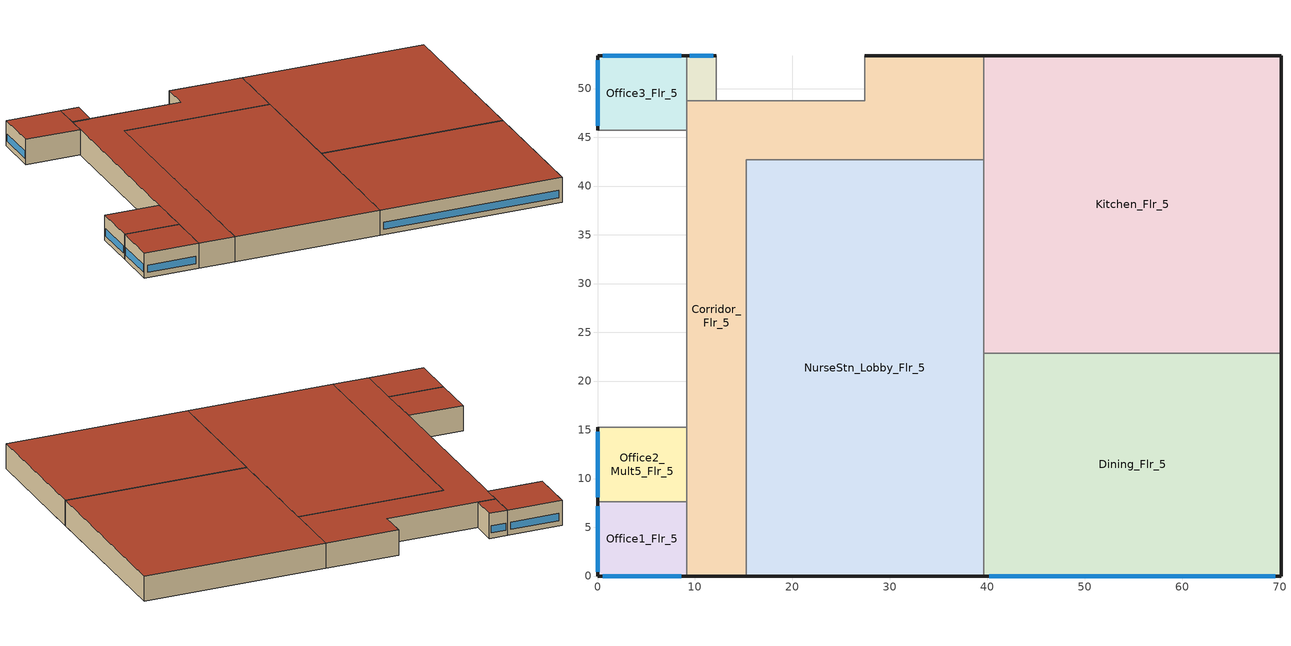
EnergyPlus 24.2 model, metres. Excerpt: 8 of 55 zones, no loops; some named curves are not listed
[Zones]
Dining_Flr_5
 floor adiabatic (int_slab_floor): 39.62,0 39.62,22.86 70.1,22.86 70.1,0 z17.07
 wall outside (nonres_ext_wall_top): 39.62,0 70.1,0 70.1,22.86 z17.07:21.34
 wall to Kitchen_Flr_5 (int_wall): 70.1,22.86 39.62,22.86 z17.07:21.34
 wall to NurseStn_Lobby_Flr_5 (int_wall): 39.62,22.86 39.62,0 z17.07:21.34
 window (NonresWindow_U_0.364_SHGC_East_0.359): 40.2,0 69.53,0 z17.99:19.21
 roof outside (nonres_roof): 39.62,0 70.1,0 70.1,22.86 39.62,22.86 z21.34
NurseStn_Lobby_Flr_5
 floor adiabatic (int_slab_floor): 15.24,0 15.24,42.67 39.62,42.67 39.62,0 z17.07
 wall outside (nonres_ext_wall_top): 15.24,0 39.62,0 z17.07:21.34
 wall to Corridor_Flr_5 (Air_Wall): 39.62,42.67 15.24,42.67 z17.07:21.34
 wall to Kitchen_Flr_5 (int_wall): 39.62,22.86 39.62,42.67 z17.07:21.34
 wall to Corridor_Flr_5 (int_wall): 15.24,42.67 15.24,0 z17.07:21.34
 roof outside (nonres_roof): 15.24,0 39.62,0 39.62,42.67 15.24,42.67 z21.34
Kitchen_Flr_5
 floor adiabatic (int_slab_floor): 70.1,53.34 70.1,22.86 39.62,22.86 39.62,53.34 z17.07
 wall outside (nonres_ext_wall_top): 70.1,22.86 70.1,53.34 39.62,53.34 z17.07:21.34
 wall to Corridor_Flr_5 (int_wall): 39.62,53.34 39.62,42.67 z17.07:21.34
 roof outside (nonres_roof): 39.62,53.34 39.62,22.86 70.1,22.86 70.1,53.34 z21.34
Office1_Flr_5
 floor adiabatic (int_slab_floor): 9.14,7.62 9.14,0 0,0 0,7.62 z17.07
 wall outside (nonres_ext_wall_top): 0,7.62 0,0 9.14,0 z17.07:21.34
 wall adiabatic (int_wall): 9.14,0 9.14,7.62 0,7.62 z17.07:21.34
 window (NonresWindow_U_0.364_SHGC_East_0.359): 0.55,0 8.6,0 z17.99:19.21
 window (NonresWindow_U_0.248_SHGC_South_0.21): 0,7.16 0,0.46 z17.99:19.21
 roof outside (nonres_roof): 0,7.62 0,0 9.14,0 9.14,7.62 z21.34
Office2_Mult5_Flr_5
 floor adiabatic (int_slab_floor): 9.14,15.24 9.14,7.62 0,7.62 0,15.24 z17.07
 wall outside (nonres_ext_wall_top): 0,15.24 0,7.62 z17.07:21.34
 wall adiabatic (int_wall): 0,7.62 9.14,7.62 9.14,15.24 0,15.24 z17.07:21.34
 window (NonresWindow_U_0.248_SHGC_South_0.21): 0,14.78 0,8.08 z17.99:19.21
 roof outside (nonres_roof): 0,15.24 0,7.62 9.14,7.62 9.14,15.24 z21.34
Office3_Flr_5
 floor adiabatic (int_slab_floor): 9.14,53.34 9.14,45.72 0,45.72 0,53.34 z17.07
 wall outside (nonres_ext_wall_top): 9.14,53.34 0,53.34 0,45.72 z17.07:21.34
 wall adiabatic (int_wall): 0,45.72 9.14,45.72 9.14,53.34 z17.07:21.34
 window (NonresWindow_U_0.248_SHGC_West_0.21): 8.6,53.34 0.55,53.34 z17.99:19.21
 window (NonresWindow_U_0.248_SHGC_South_0.21): 0,52.88 0,46.18 z17.99:19.21
 roof outside (nonres_roof): 0,53.34 0,45.72 9.14,45.72 9.14,53.34 z21.34
Office4_Mult6_Flr_5
 floor adiabatic (int_slab_floor): 12.19,53.34 12.19,48.77 9.14,48.77 9.14,53.34 z17.07
 wall outside (nonres_ext_wall_top): 12.19,53.34 9.14,53.34 z17.07:21.34
 wall adiabatic (int_wall): 9.14,53.34 9.14,48.77 12.19,48.77 12.19,53.34 z17.07:21.34
 window (NonresWindow_U_0.248_SHGC_West_0.21): 11.88,53.34 9.45,53.34 z17.99:19.21
 roof outside (nonres_roof): 9.14,53.34 9.14,48.77 12.19,48.77 12.19,53.34 z21.34
Corridor_Flr_5
 floor adiabatic (int_slab_floor): 9.14,0 9.14,48.77 27.43,48.77 27.43,53.34 39.62,53.34 39.62,42.67 15.24,42.67 15.24,0 z17.07
 wall outside (nonres_ext_wall_top): 39.62,53.34 27.43,53.34 / 9.14,0 15.24,0 z17.07:21.34
 wall adiabatic (int_wall): 27.43,53.34 27.43,48.77 9.14,48.77 9.14,0 z17.07:21.34
 roof outside (nonres_roof): 9.14,0 15.24,0 15.24,42.67 39.62,42.67 39.62,53.34 27.43,53.34 27.43,48.77 9.14,48.77 z21.34
[Building]
Hospital: North Axis=-90; Terrain=City; Loads Convergence Tolerance Value=0.04; Temperature Convergence Tolerance Value=0.2; Solar Distribution=FullInteriorAndExterior; Maximum Number of Warmup Days=25; Minimum Number of Warmup Days=6
[Site:Location]
New.York-John.F.Kennedy.Intl.AP_NY_USA WMO=744860: Latitude=40.66; Longitude=-73.8; Time Zone=-5; Elevation=7
[SizingPeriod:DesignDay] Day of Month=21; DryBulb Temperature Range Modifier Type=DefaultMultipliers; Humidity Condition Type=Wetbulb; Barometric Pressure=101241; Rain Indicator=No; Snow Indicator=No; Daylight Saving Time Indicator=No
Name | Month | Day Type | Maximum DryBulb Temperature | Daily DryBulb Temperature Range | Wetbulb or DewPoint at Maximum DryBulb | Wind Speed | Wind Direction | Solar Model Indicator | Sky Clearness | ASHRAE Clear Sky Optical Depth for Beam Irradiance taub | ASHRAE Clear Sky Optical Depth for Diffuse Irradiance taud
New.York-John.F.Kennedy.Intl.AP_NY_USA Ann Htg 99.6% Condns DB | 1 | WinterDesignDay | -10.7 | 0 | -10.7 | 7.5 | 320 | ASHRAEClearSky | 0
New.York-John.F.Kennedy.Intl.AP_NY_USA Ann Clg .4% Condns DB=>MWB | 7 | SummerDesignDay | 32.1 | 7.4 | 23.1 | 5.6 | 230 | ASHRAETau |  | 0.541 | 1.8
[Site:GroundTemperature:FCfactorMethod]
January Ground Temperature=14; February Ground Temperature=7.3; March Ground Temperature=3.3; April Ground Temperature=1.2; May Ground Temperature=-0.2; June Ground Temperature=5.6; July Ground Temperature=10.9; August Ground Temperature=16.1; September Ground Temperature=21.7; October Ground Temperature=25; November Ground Temperature=24.8; December Ground Temperature=19.9
[Site:WaterMainsTemperature]
Calculation Method=Correlation; Annual Average Outdoor Air Temperature=12.4667; Maximum Difference In Monthly Average Outdoor Air Temperatures=25.2
[Material]
Name | Roughness | Thickness | Conductivity | Density | Specific Heat | Thermal Absorptance | Solar Absorptance | Visible Absorptance
Std Wood 6inch | MediumSmooth | 0.15 | 0.12 | 540 | 1210 | 0.9 | 0.7 | 0.7
F08 Metal surface | Smooth | 0.0008 | 45.28 | 7824 | 500
F13 Built-up roofing | Rough | 0.0095 | 0.16 | 1120 | 1460 | 0.9 | 0.7
G01 13mm gypsum board | Smooth | 0.0127 | 0.16 | 800 | 1090 | 0.9 | 0.7 | 0.5
200mm Normalweight concrete wall | MediumRough | 0.2032 | 2.31 | 2322 | 832
100mm Normalweight concrete floor | MediumRough | 0.1016 | 2.31 | 2322 | 832
[Material:NoMass] Thermal Absorptance=0.9; Solar Absorptance=0.7
Name | Roughness | Thermal Resistance | Visible Absorptance
CP02 CARPET PAD | VeryRough | 0.21648 | 0.8
Air_Wall_Material | Rough | 0.207949
Nonres_Roof_Insulation | MediumSmooth | 5.30668 | 0.7
Nonres_Exterior_Wall_Insulation_top | MediumSmooth | 1.05108 | 0.7
[WindowMaterial:SimpleGlazingSystem]
Name | UFactor | Solar Heat Gain Coefficient | Visible Transmittance
Nonres Window Glazing Layer South; Nonres Window Glazing Layer West | 1.40821 | 0.21 | 0.29
Nonres Window Glazing Layer East | 2.06689 | 0.359 | 0.3949
[Construction]
InteriorFurnishings: Std Wood 6inch
Air_Wall: Air_Wall_Material
int_wall: G01 13mm gypsum board, G01 13mm gypsum board
int_slab_floor: 100mm Normalweight concrete floor, CP02 CARPET PAD
nonres_roof: F13 Built-up roofing, Nonres_Roof_Insulation, F08 Metal surface
nonres_ext_wall_top: 200mm Normalweight concrete wall, Nonres_Exterior_Wall_Insulation_top, G01 13mm gypsum board
NonresWindow_U_0.248_SHGC_South_0.21: Nonres Window Glazing Layer South
NonresWindow_U_0.364_SHGC_East_0.359: Nonres Window Glazing Layer East
NonresWindow_U_0.248_SHGC_West_0.21: Nonres Window Glazing Layer West
[Zone] Type=1; Ceiling Height=4.2683; Floor Area=autocalculate; Part of Total Floor Area=YES
Name | Multiplier | Volume
Dining_Flr_5 | 1 | 2974.04
NurseStn_Lobby_Flr_5 | 1 | 4441.23
Kitchen_Flr_5 | 1 | 3965.37
Office1_Flr_5 | 1 | 297.5
Office2_Mult5_Flr_5 | 5 | 297.41
Office3_Flr_5 | 1 | 297.41
Office4_Mult6_Flr_5 | 6 | 59.5
Corridor_Flr_5 | 1 | 2141.32
[InternalMass] Construction=InteriorFurnishings
Name | Zone or ZoneList | Surface Area
Dining_Flr_5_InternalMass_1 | Dining_Flr_5 | 1393.55
NurseStn_Lobby_Flr_5_InternalMass_1 | NurseStn_Lobby_Flr_5 | 2081.03
Kitchen_Flr_5_InternalMass_1 | Kitchen_Flr_5 | 1858.06
Office1_Flr_5_InternalMass_1 | Office1_Flr_5 | 139.3911
Office2_Mult5_Flr_5_InternalMass_1 | Office2_Mult5_Flr_5 | 139.3546
Office3_Flr_5_InternalMass_1 | Office3_Flr_5 | 139.3546
Office4_Mult6_Flr_5_InternalMass_1 | Office4_Mult6_Flr_5 | 27.8709
Corridor_Flr_5_InternalMass_1 | Corridor_Flr_5 | 1003.35
[People] Number of People Calculation Method=People; Fraction Radiant=0.3; Sensible Heat Fraction=AUTOCALCULATE; Activity Level Schedule=ACTIVITY_SCH; Enable ASHRAE 55 Comfort Warnings=No; Mean Radiant Temperature Calculation Type=EnclosureAveraged; Work Efficiency Schedule=WORK_EFF_SCH; Clothing Insulation Calculation Method=ClothingInsulationSchedule; Clothing Insulation Schedule=CLOTHING_SCH; Air Velocity Schedule=AIR_VELO_SCH; Thermal Comfort Model 1 Type=FANGER
Name | Zone or ZoneList or Space or SpaceList | Number of People Schedule | Number of People
Dining_Flr_5 | Dining_Flr_5 | BLDG_OCC_EXTD_SCH | 74.9725
NurseStn_Lobby_Flr_5 | NurseStn_Lobby_Flr_5 | BLDG_OCC_SCH | 14.9279
Kitchen_Flr_5 | Kitchen_Flr_5 | BLDG_OCC_EXTD_SCH | 49.9818
Office1_Flr_5 | Office1_Flr_5 | BLDG_OCC_SCH | 5.2498
Office2_Mult5_Flr_5 | Office2_Mult5_Flr_5 | BLDG_OCC_SCH | 5.2483
Office3_Flr_5 | Office3_Flr_5 | BLDG_OCC_SCH | 5.2483
Office4_Mult6_Flr_5 | Office4_Mult6_Flr_5 | BLDG_OCC_SCH | 1.05
Corridor_Flr_5 | Corridor_Flr_5 | BLDG_OCC_EXTD_SCH | 5.3981
[Lights] Design Level Calculation Method=Watts/Area; Return Air Fraction=0; Fraction Radiant=0.7; Fraction Visible=0.2; Fraction Replaceable=1; EndUse Subcategory=LightsWired; Return Air Fraction Calculated from Plenum Temperature=No
Name | Zone or ZoneList or Space or SpaceList | Schedule | Watts per Floor Area
Dining_Flr_5_Lights | Dining_Flr_5 | ltg_sch14_dining | 3.68125
NurseStn_Lobby_Flr_5_Lights | NurseStn_Lobby_Flr_5 | ltg_sch9_nursestn_lobby2 | 9.284939
Kitchen_Flr_5_Lights | Kitchen_Flr_5 | ltg_sch15_kitchen | 12.1686
Office1_Flr_5_Lights | Office1_Flr_5 | ltg_sch_office1_flr_5 | 7.20401
Office2_Mult5_Flr_5_Lights | Office2_Mult5_Flr_5 | ltg_sch1_office | 7.46477
Office3_Flr_5_Lights | Office3_Flr_5 | ltg_sch1_office | 7.46477
Office4_Mult6_Flr_5_Lights | Office4_Mult6_Flr_5 | ltg_sch1_office | 7.46477
Corridor_Flr_5_Lights | Corridor_Flr_5 | ltg_sch4_corridor | 6.11427
[ElectricEquipment] Design Level Calculation Method=EquipmentLevel; Fraction Latent=0; Fraction Lost=0
Name | Zone or ZoneList or Space or SpaceList | Schedule | Design Level | Fraction Radiant | EndUse Subcategory
Dining_Flr_5_MiscPlug_Equip | Dining_Flr_5 | BLDG_EQUIP_EXTD_SCH | 7497.28 | 0.5 | MiscPlug
NurseStn_Lobby_Flr_5_MiscPlug_Equip | NurseStn_Lobby_Flr_5 | BLDG_EQUIP_SCH | 11643.4 | 0.5 | MiscPlug
Kitchen_Flr_5_MiscPlug_Equip | Kitchen_Flr_5 | BLDG_EQUIP_EXTD_SCH | 74972.8 | 0.5 | Cooking
Office1_Flr_5_MiscPlug_Equip | Office1_Flr_5 | BLDG_EQUIP_SCH | 749.9243 | 0.5 | MiscPlug
Office2_Mult5_Flr_5_MiscPlug_Equip | Office2_Mult5_Flr_5 | BLDG_EQUIP_SCH | 749.7275 | 0.5 | MiscPlug
Office3_Flr_5_MiscPlug_Equip | Office3_Flr_5 | BLDG_EQUIP_SCH | 749.7275 | 0.5 | MiscPlug
Office4_Mult6_Flr_5_MiscPlug_Equip | Office4_Mult6_Flr_5 | BLDG_EQUIP_SCH | 149.9455 | 0.5 | MiscPlug
Kitchen_Flr_5_Reach-in-Freezer | Kitchen_Flr_5 | Always_on | 555 | 0.25 | ReachInFreezer
Kitchen_Flr_5_Reach-in-Refrigerator | Kitchen_Flr_5 | Always_on | 470 | 0.25 | ReachInRefrigerator
[GasEquipment]
Kitchen_Flr_5_MiscPlugGas_Equip: Zone or ZoneList or Space or SpaceList=Kitchen_Flr_5; Schedule=BLDG_EQUIP_EXTD_SCH; Design Level Calculation Method=EquipmentLevel; Design Level=149946; Fraction Latent=0; Fraction Radiant=0.5; Fraction Lost=0; EndUse Subcategory=Cooking
[Daylighting:Controls] Daylighting Method=SplitFlux; Availability Schedule=DaylightAvailSch; Lighting Control Type=Continuousoff; Minimum Input Power Fraction for Continuous or ContinuousOff Dimming Control=0.2; Minimum Light Output Fraction for Continuous or ContinuousOff Dimming Control=0.2; Number of Stepped Control Steps=3; Probability Lighting will be Reset When Needed in Manual Stepped Control=1; Maximum Allowable Discomfort Glare Index=22
Name | Zone or Space | Glare Calculation Daylighting Reference Point | Glare Calculation Azimuth Angle of View Direction Clockwise from Zone yAxis | Daylighting Reference Point 1 | Fraction of Lights Controlled by Reference Point 1 | Illuminance Setpoint at Reference Point 1 | Daylighting Reference Point 2 | Fraction of Lights Controlled by Reference Point 2 | Illuminance Setpoint at Reference Point 2
Office1_Flr_5_DaylCtrl | Office1_Flr_5 | Office1_Flr_5_DaylRefPt1 | 270 | Office1_Flr_5_DaylRefPt1 | 0.56 | 377 | Office1_Flr_5_DaylRefPt2 | 0.21 | 377
Office3_Flr_5_DaylCtrl | Office3_Flr_5 | Office3_Flr_5_DaylRefPt1 | 0 | Office3_Flr_5_DaylRefPt1 | 0.56 | 377 | Office3_Flr_5_DaylRefPt2 | 0.21 | 377
Office4_Mult6_Flr_5_DaylCtrl | Office4_Mult6_Flr_5 | Office4_Mult6_Flr_5_DaylRefPt1 | 0 | Office4_Mult6_Flr_5_DaylRefPt1 | 0.94 | 377
Office2_Mult5_Flr_5_DaylCtrl | Office2_Mult5_Flr_5 | Office2_Mult5_Flr_5_DaylRefPt1 | 0 | Office2_Mult5_Flr_5_DaylRefPt1 | 0.47 | 377
Dining_Flr_5_DaylCtrl | Dining_Flr_5 | Dining_Flr_5_DaylRefPt1 | 0 | Dining_Flr_5_DaylRefPt1 | 0.19 | 215
[ZoneInfiltration:DesignFlowRate] Schedule=INFIL_SCH_PNNL; Design Flow Rate Calculation Method=Flow/ExteriorWallArea; Flow Rate per Exterior Surface Area=0.000569572; Constant Term Coefficient=0; Temperature Term Coefficient=0; Velocity Term Coefficient=0.224; Velocity Squared Term Coefficient=0
Name | Zone or ZoneList or Space or SpaceList
Dining_Flr_5_Infiltration | Dining_Flr_5
NurseStn_Lobby_Flr_5_Infiltration | NurseStn_Lobby_Flr_5
Kitchen_Flr_5_Infiltration | Kitchen_Flr_5
Office1_Flr_5_Infiltration | Office1_Flr_5
Office2_Mult5_Flr_5_Infiltration | Office2_Mult5_Flr_5
Office3_Flr_5_Infiltration | Office3_Flr_5
Office4_Mult6_Flr_5_Infiltration | Office4_Mult6_Flr_5
Corridor_Flr_5_Infiltration | Corridor_Flr_5
[Exterior:Lights]
Exterior_Lights: Schedule=Exterior_Lgt_ALWAYS_ON; Design Level=7940.01; Control Option=AstronomicalClock; EndUse Subcategory=General
[Exterior:FuelEquipment] Fuel Use Type=Electricity
Name | Schedule | Design Level | EndUse Subcategory
Elevators | BLDG_ELEVATORS | 34667.95 | ElevatorLift
Elevators_Lights_Fan | ELEV_LIGHT_FAN_SCH_ADD_DF | 421.26 | ElevatorLightsFan
[DesignSpecification:OutdoorAir] Outdoor Air Method=Flow/Area
Name | Outdoor Air Flow per Zone Floor Area
SZ DSOA Dining_Flr_5 | 0.0012954
SZ DSOA NurseStn_Lobby_Flr_5 | 0.000338666
SZ DSOA Office1_Flr_5; SZ DSOA Office2_Mult5_Flr_5; SZ DSOA Office3_Flr_5; SZ DSOA Office4_Mult6_Flr_5 | 0.0004826
SZ DSOA Corridor_Flr_5 | 0.0003048
SZ DSOA Kitchen_Flr_5 | 0.000800099
[DesignSpecification:ZoneAirDistribution]
VAV_Zone_AirDistribution: Zone Air Distribution Effectiveness in Cooling Mode=1; Zone Air Distribution Effectiveness in Heating Mode=1; Minimum Zone Ventilation Efficiency=0.6
[Sizing:Zone] Zone Cooling Design Supply Air Temperature Input Method=SupplyAirTemperature; Zone Cooling Design Supply Air Temperature=12.8; Zone Heating Design Supply Air Temperature Input Method=SupplyAirTemperature; Zone Heating Design Supply Air Temperature=40; Zone Cooling Design Supply Air Humidity Ratio=0.0085; Zone Heating Design Supply Air Humidity Ratio=0.008; Cooling Design Air Flow Rate=0; Cooling Minimum Air Flow Fraction=0; Heating Design Air Flow Method=DesignDay; Heating Design Air Flow Rate=0; Zone Load Sizing Method=Sensible Load Only No Latent Load; Zone Latent Cooling Design Supply Air Humidity Ratio Input Method=HumidityRatioDifference; Zone Cooling Design Supply Air Humidity Ratio Difference=0.005; Zone Latent Heating Design Supply Air Humidity Ratio Input Method=HumidityRatioDifference; Zone Humidification Design Supply Air Humidity Ratio Difference=0.005
Name | Design Specification Outdoor Air Object | Cooling Design Air Flow Method | Design Specification Zone Air Distribution Object | Cooling Minimum Air Flow
Dining_Flr_5 | SZ DSOA Dining_Flr_5 | DesignDay | VAV_Zone_AirDistribution
NurseStn_Lobby_Flr_5 | SZ DSOA NurseStn_Lobby_Flr_5 | DesignDay | VAV_Zone_AirDistribution
Office1_Flr_5 | SZ DSOA Office1_Flr_5 | DesignDay | VAV_Zone_AirDistribution
Office2_Mult5_Flr_5 | SZ DSOA Office2_Mult5_Flr_5 | DesignDay | VAV_Zone_AirDistribution
Office3_Flr_5 | SZ DSOA Office3_Flr_5 | DesignDay | VAV_Zone_AirDistribution
Office4_Mult6_Flr_5 | SZ DSOA Office4_Mult6_Flr_5 | DesignDay | VAV_Zone_AirDistribution
Corridor_Flr_5 | SZ DSOA Corridor_Flr_5 | DesignDay | VAV_Zone_AirDistribution
Kitchen_Flr_5 | SZ DSOA Kitchen_Flr_5 | DesignDayWithLimit |  | 1.88354
[ZoneControl:Thermostat] Control Type Schedule=Dual Zone Control Type Sched
Name | Zone or ZoneList | Control 1
Dining_Flr_5 Thermostat | Dining_Flr_5 | Dining_Flr_5 Dual SP Control
NurseStn_Lobby_Flr_5 Thermostat | NurseStn_Lobby_Flr_5 | NurseStn_Lobby_Flr_5 Dual SP Control
Office1_Flr_5 Thermostat | Office1_Flr_5 | Office1_Flr_5 Dual SP Control
Office2_Mult5_Flr_5 Thermostat | Office2_Mult5_Flr_5 | Office2_Mult5_Flr_5 Dual SP Control
Office3_Flr_5 Thermostat | Office3_Flr_5 | Office3_Flr_5 Dual SP Control
Office4_Mult6_Flr_5 Thermostat | Office4_Mult6_Flr_5 | Office4_Mult6_Flr_5 Dual SP Control
Corridor_Flr_5 Thermostat | Corridor_Flr_5 | Corridor_Flr_5 Dual SP Control
Kitchen_Flr_5 Thermostat | Kitchen_Flr_5 | Kitchen_Flr_5 Dual SP Control
[ThermostatSetpoint:DualSetpoint] Heating Setpoint Temperature Schedule=HtgSetP_Sch; Cooling Setpoint Temperature Schedule=ClgSetP_Sch
Dining_Flr_5 Dual SP Control; NurseStn_Lobby_Flr_5 Dual SP Control; Office1_Flr_5 Dual SP Control; Office2_Mult5_Flr_5 Dual SP Control; Office3_Flr_5 Dual SP Control; Office4_Mult6_Flr_5 Dual SP Control; Corridor_Flr_5 Dual SP Control; Kitchen_Flr_5 Dual SP Control
[ZONEHVAC:TERMINALUNIT:VARIABLEREFRIGERANTFLOW] Terminal Unit Availability Schedule=Always On Discrete hvac_library; Cooling Supply Air Flow Rate=Autosize; No Cooling Supply Air Flow Rate=Autosize; Heating Supply Air Flow Rate=Autosize; No Heating Supply Air Flow Rate=Autosize; Cooling Outdoor Air Flow Rate=0; Heating Outdoor Air Flow Rate=0; No Load Outdoor Air Flow Rate=0; Supply Air Fan Operating Mode Schedule=Always On Discrete hvac_library; Supply Air Fan Placement=BlowThrough; Zone Terminal Unit On Parasitic Electric Energy Use=30; Zone Terminal Unit Off Parasitic Electric Energy Use=20; Rated Heating Capacity Sizing Ratio=1; Maximum Supply Air Temperature from Supplemental Heater=Autosize; Maximum Outdoor DryBulb Temperature for Supplemental Heater Operation=21
Name | Supply Air Fan Object | Outside Air Mixer Object | Cooling Coil Object | Heating Coil Object
OR1_Flr_2 VRF Terminal | OR1_Flr_2 VRF Terminal Fan OnOff | OR1_Flr_2 VRF Terminal OA Mixer | OR1_Flr_2 VRF Terminal Cooling Coil | OR1_Flr_2 VRF Terminal Heating Coil
OR2_Mult5_Flr_2 VRF Terminal | OR2_Mult5_Flr_2 VRF Terminal Fan OnOff | OR2_Mult5_Flr_2 VRF Terminal OA Mixer | OR2_Mult5_Flr_2 VRF Terminal Cooling Coil | OR2_Mult5_Flr_2 VRF Terminal Heating Coil
OR3_Flr_2 VRF Terminal | OR3_Flr_2 VRF Terminal Fan OnOff | OR3_Flr_2 VRF Terminal OA Mixer | OR3_Flr_2 VRF Terminal Cooling Coil | OR3_Flr_2 VRF Terminal Heating Coil
OR4_Flr_2 VRF Terminal | OR4_Flr_2 VRF Terminal Fan OnOff | OR4_Flr_2 VRF Terminal OA Mixer | OR4_Flr_2 VRF Terminal Cooling Coil | OR4_Flr_2 VRF Terminal Heating Coil
IC_PatRoom1_Mult5_Flr_2 VRF Terminal | IC_PatRoom1_Mult5_Flr_2 VRF Terminal Fan OnOff | IC_PatRoom1_Mult5_Flr_2 VRF Terminal OA Mixer | IC_PatRoom1_Mult5_Flr_2 VRF Terminal Cooling Coil | IC_PatRoom1_Mult5_Flr_2 VRF Terminal Heating Coil
IC_PatRoom2_Flr_2 VRF Terminal | IC_PatRoom2_Flr_2 VRF Terminal Fan OnOff | IC_PatRoom2_Flr_2 VRF Terminal OA Mixer | IC_PatRoom2_Flr_2 VRF Terminal Cooling Coil | IC_PatRoom2_Flr_2 VRF Terminal Heating Coil
IC_PatRoom3_Mult6_Flr_2 VRF Terminal | IC_PatRoom3_Mult6_Flr_2 VRF Terminal Fan OnOff | IC_PatRoom3_Mult6_Flr_2 VRF Terminal OA Mixer | IC_PatRoom3_Mult6_Flr_2 VRF Terminal Cooling Coil | IC_PatRoom3_Mult6_Flr_2 VRF Terminal Heating Coil
ICU_Flr_2 VRF Terminal | ICU_Flr_2 VRF Terminal Fan OnOff | ICU_Flr_2 VRF Terminal OA Mixer | ICU_Flr_2 VRF Terminal Cooling Coil | ICU_Flr_2 VRF Terminal Heating Coil
ICU_NurseStn_Lobby_Flr_2 VRF Terminal | ICU_NurseStn_Lobby_Flr_2 VRF Terminal Fan OnOff | ICU_NurseStn_Lobby_Flr_2 VRF Terminal OA Mixer | ICU_NurseStn_Lobby_Flr_2 VRF Terminal Cooling Coil | ICU_NurseStn_Lobby_Flr_2 VRF Terminal Heating Coil
Corridor_Flr_2 VRF Terminal | Corridor_Flr_2 VRF Terminal Fan OnOff | Corridor_Flr_2 VRF Terminal OA Mixer | Corridor_Flr_2 VRF Terminal Cooling Coil | Corridor_Flr_2 VRF Terminal Heating Coil
OR_NurseStn_Lobby_Flr_2 VRF Terminal | OR_NurseStn_Lobby_Flr_2 VRF Terminal Fan OnOff | OR_NurseStn_Lobby_Flr_2 VRF Terminal OA Mixer | OR_NurseStn_Lobby_Flr_2 VRF Terminal Cooling Coil | OR_NurseStn_Lobby_Flr_2 VRF Terminal Heating Coil
PatRoom1_Mult10_Flr_3 VRF Terminal | PatRoom1_Mult10_Flr_3 VRF Terminal Fan OnOff | PatRoom1_Mult10_Flr_3 VRF Terminal OA Mixer | PatRoom1_Mult10_Flr_3 VRF Terminal Cooling Coil | PatRoom1_Mult10_Flr_3 VRF Terminal Heating Coil
PatRoom2_Flr_3 VRF Terminal | PatRoom2_Flr_3 VRF Terminal Fan OnOff | PatRoom2_Flr_3 VRF Terminal OA Mixer | PatRoom2_Flr_3 VRF Terminal Cooling Coil | PatRoom2_Flr_3 VRF Terminal Heating Coil
PatRoom3_Mult10_Flr_3 VRF Terminal | PatRoom3_Mult10_Flr_3 VRF Terminal Fan OnOff | PatRoom3_Mult10_Flr_3 VRF Terminal OA Mixer | PatRoom3_Mult10_Flr_3 VRF Terminal Cooling Coil | PatRoom3_Mult10_Flr_3 VRF Terminal Heating Coil
PatRoom4_Flr_3 VRF Terminal | PatRoom4_Flr_3 VRF Terminal Fan OnOff | PatRoom4_Flr_3 VRF Terminal OA Mixer | PatRoom4_Flr_3 VRF Terminal Cooling Coil | PatRoom4_Flr_3 VRF Terminal Heating Coil
PatRoom5_Mult10_Flr_3 VRF Terminal | PatRoom5_Mult10_Flr_3 VRF Terminal Fan OnOff | PatRoom5_Mult10_Flr_3 VRF Terminal OA Mixer | PatRoom5_Mult10_Flr_3 VRF Terminal Cooling Coil | PatRoom5_Mult10_Flr_3 VRF Terminal Heating Coil
PhysTherapy_Flr_3 VRF Terminal | PhysTherapy_Flr_3 VRF Terminal Fan OnOff | PhysTherapy_Flr_3 VRF Terminal OA Mixer | PhysTherapy_Flr_3 VRF Terminal Cooling Coil | PhysTherapy_Flr_3 VRF Terminal Heating Coil
PatRoom6_Flr_3 VRF Terminal | PatRoom6_Flr_3 VRF Terminal Fan OnOff | PatRoom6_Flr_3 VRF Terminal OA Mixer | PatRoom6_Flr_3 VRF Terminal Cooling Coil | PatRoom6_Flr_3 VRF Terminal Heating Coil
PatRoom7_Mult10_Flr_3 VRF Terminal | PatRoom7_Mult10_Flr_3 VRF Terminal Fan OnOff | PatRoom7_Mult10_Flr_3 VRF Terminal OA Mixer | PatRoom7_Mult10_Flr_3 VRF Terminal Cooling Coil | PatRoom7_Mult10_Flr_3 VRF Terminal Heating Coil
PatRoom8_Flr_3 VRF Terminal | PatRoom8_Flr_3 VRF Terminal Fan OnOff | PatRoom8_Flr_3 VRF Terminal OA Mixer | PatRoom8_Flr_3 VRF Terminal Cooling Coil | PatRoom8_Flr_3 VRF Terminal Heating Coil
NurseStn_Lobby_Flr_3 VRF Terminal | NurseStn_Lobby_Flr_3 VRF Terminal Fan OnOff | NurseStn_Lobby_Flr_3 VRF Terminal OA Mixer | NurseStn_Lobby_Flr_3 VRF Terminal Cooling Coil | NurseStn_Lobby_Flr_3 VRF Terminal Heating Coil
Lab_Flr_3 VRF Terminal | Lab_Flr_3 VRF Terminal Fan OnOff | Lab_Flr_3 VRF Terminal OA Mixer | Lab_Flr_3 VRF Terminal Cooling Coil | Lab_Flr_3 VRF Terminal Heating Coil
Corridor_SE_Flr_3 VRF Terminal | Corridor_SE_Flr_3 VRF Terminal Fan OnOff | Corridor_SE_Flr_3 VRF Terminal OA Mixer | Corridor_SE_Flr_3 VRF Terminal Cooling Coil | Corridor_SE_Flr_3 VRF Terminal Heating Coil
Corridor_NW_Flr_3 VRF Terminal | Corridor_NW_Flr_3 VRF Terminal Fan OnOff | Corridor_NW_Flr_3 VRF Terminal OA Mixer | Corridor_NW_Flr_3 VRF Terminal Cooling Coil | Corridor_NW_Flr_3 VRF Terminal Heating Coil
PatRoom1_Mult10_Flr_4 VRF Terminal | PatRoom1_Mult10_Flr_4 VRF Terminal Fan OnOff | PatRoom1_Mult10_Flr_4 VRF Terminal OA Mixer | PatRoom1_Mult10_Flr_4 VRF Terminal Cooling Coil | PatRoom1_Mult10_Flr_4 VRF Terminal Heating Coil
PatRoom2_Flr_4 VRF Terminal | PatRoom2_Flr_4 VRF Terminal Fan OnOff | PatRoom2_Flr_4 VRF Terminal OA Mixer | PatRoom2_Flr_4 VRF Terminal Cooling Coil | PatRoom2_Flr_4 VRF Terminal Heating Coil
PatRoom3_Mult10_Flr_4 VRF Terminal | PatRoom3_Mult10_Flr_4 VRF Terminal Fan OnOff | PatRoom3_Mult10_Flr_4 VRF Terminal OA Mixer | PatRoom3_Mult10_Flr_4 VRF Terminal Cooling Coil | PatRoom3_Mult10_Flr_4 VRF Terminal Heating Coil
PatRoom4_Flr_4 VRF Terminal | PatRoom4_Flr_4 VRF Terminal Fan OnOff | PatRoom4_Flr_4 VRF Terminal OA Mixer | PatRoom4_Flr_4 VRF Terminal Cooling Coil | PatRoom4_Flr_4 VRF Terminal Heating Coil
PatRoom5_Mult10_Flr_4 VRF Terminal | PatRoom5_Mult10_Flr_4 VRF Terminal Fan OnOff | PatRoom5_Mult10_Flr_4 VRF Terminal OA Mixer | PatRoom5_Mult10_Flr_4 VRF Terminal Cooling Coil | PatRoom5_Mult10_Flr_4 VRF Terminal Heating Coil
Radiology_Flr_4 VRF Terminal | Radiology_Flr_4 VRF Terminal Fan OnOff | Radiology_Flr_4 VRF Terminal OA Mixer | Radiology_Flr_4 VRF Terminal Cooling Coil | Radiology_Flr_4 VRF Terminal Heating Coil
PatRoom6_Flr_4 VRF Terminal | PatRoom6_Flr_4 VRF Terminal Fan OnOff | PatRoom6_Flr_4 VRF Terminal OA Mixer | PatRoom6_Flr_4 VRF Terminal Cooling Coil | PatRoom6_Flr_4 VRF Terminal Heating Coil
PatRoom7_Mult10_Flr_4 VRF Terminal | PatRoom7_Mult10_Flr_4 VRF Terminal Fan OnOff | PatRoom7_Mult10_Flr_4 VRF Terminal OA Mixer | PatRoom7_Mult10_Flr_4 VRF Terminal Cooling Coil | PatRoom7_Mult10_Flr_4 VRF Terminal Heating Coil
PatRoom8_Flr_4 VRF Terminal | PatRoom8_Flr_4 VRF Terminal Fan OnOff | PatRoom8_Flr_4 VRF Terminal OA Mixer | PatRoom8_Flr_4 VRF Terminal Cooling Coil | PatRoom8_Flr_4 VRF Terminal Heating Coil
NurseStn_Lobby_Flr_4 VRF Terminal | NurseStn_Lobby_Flr_4 VRF Terminal Fan OnOff | NurseStn_Lobby_Flr_4 VRF Terminal OA Mixer | NurseStn_Lobby_Flr_4 VRF Terminal Cooling Coil | NurseStn_Lobby_Flr_4 VRF Terminal Heating Coil
Lab_Flr_4 VRF Terminal | Lab_Flr_4 VRF Terminal Fan OnOff | Lab_Flr_4 VRF Terminal OA Mixer | Lab_Flr_4 VRF Terminal Cooling Coil | Lab_Flr_4 VRF Terminal Heating Coil
Corridor_SE_Flr_4 VRF Terminal | Corridor_SE_Flr_4 VRF Terminal Fan OnOff | Corridor_SE_Flr_4 VRF Terminal OA Mixer | Corridor_SE_Flr_4 VRF Terminal Cooling Coil | Corridor_SE_Flr_4 VRF Terminal Heating Coil
Corridor_NW_Flr_4 VRF Terminal | Corridor_NW_Flr_4 VRF Terminal Fan OnOff | Corridor_NW_Flr_4 VRF Terminal OA Mixer | Corridor_NW_Flr_4 VRF Terminal Cooling Coil | Corridor_NW_Flr_4 VRF Terminal Heating Coil
Dining_Flr_5 VRF Terminal | Dining_Flr_5 VRF Terminal Fan OnOff | Dining_Flr_5 VRF Terminal OA Mixer | Dining_Flr_5 VRF Terminal Cooling Coil | Dining_Flr_5 VRF Terminal Heating Coil
NurseStn_Lobby_Flr_5 VRF Terminal | NurseStn_Lobby_Flr_5 VRF Terminal Fan OnOff | NurseStn_Lobby_Flr_5 VRF Terminal OA Mixer | NurseStn_Lobby_Flr_5 VRF Terminal Cooling Coil | NurseStn_Lobby_Flr_5 VRF Terminal Heating Coil
Kitchen_Flr_5 VRF Terminal | Kitchen_Flr_5 VRF Terminal Fan OnOff | Kitchen_Flr_5 VRF Terminal OA Mixer | Kitchen_Flr_5 VRF Terminal Cooling Coil | Kitchen_Flr_5 VRF Terminal Heating Coil
Office1_Flr_5 VRF Terminal | Office1_Flr_5 VRF Terminal Fan OnOff | Office1_Flr_5 VRF Terminal OA Mixer | Office1_Flr_5 VRF Terminal Cooling Coil | Office1_Flr_5 VRF Terminal Heating Coil
Office2_Mult5_Flr_5 VRF Terminal | Office2_Mult5_Flr_5 VRF Terminal Fan OnOff | Office2_Mult5_Flr_5 VRF Terminal OA Mixer | Office2_Mult5_Flr_5 VRF Terminal Cooling Coil | Office2_Mult5_Flr_5 VRF Terminal Heating Coil
Office3_Flr_5 VRF Terminal | Office3_Flr_5 VRF Terminal Fan OnOff | Office3_Flr_5 VRF Terminal OA Mixer | Office3_Flr_5 VRF Terminal Cooling Coil | Office3_Flr_5 VRF Terminal Heating Coil
Office4_Mult6_Flr_5 VRF Terminal | Office4_Mult6_Flr_5 VRF Terminal Fan OnOff | Office4_Mult6_Flr_5 VRF Terminal OA Mixer | Office4_Mult6_Flr_5 VRF Terminal Cooling Coil | Office4_Mult6_Flr_5 VRF Terminal Heating Coil
Corridor_Flr_5 VRF Terminal | Corridor_Flr_5 VRF Terminal Fan OnOff | Corridor_Flr_5 VRF Terminal OA Mixer | Corridor_Flr_5 VRF Terminal Cooling Coil | Corridor_Flr_5 VRF Terminal Heating Coil
[Zone equipment]
Dining_Flr_5: Dining_Flr_5 VRF Terminal
NurseStn_Lobby_Flr_5: NurseStn_Lobby_Flr_5 VRF Terminal
Kitchen_Flr_5: Kitchen_Flr_5 VRF Terminal
Office1_Flr_5: Office1_Flr_5 VRF Terminal
Office2_Mult5_Flr_5: Office2_Mult5_Flr_5 VRF Terminal
Office3_Flr_5: Office3_Flr_5 VRF Terminal
Office4_Mult6_Flr_5: Office4_Mult6_Flr_5 VRF Terminal
Corridor_Flr_5: Corridor_Flr_5 VRF Terminal
[FAN:ONOFF] Availability Schedule=Always On Discrete hvac_library; Fan Total Efficiency=0.6; Pressure Rise=500; Maximum Flow Rate=Autosize; Motor Efficiency=0.93; Motor In Airstream Fraction=1; EndUse Subcategory=General
Name | Fan Power Ratio Function of Speed Ratio Curve | Fan Efficiency Ratio Function of Speed Ratio Curve
Basement VRF Terminal Fan OnOff | Basement VRF Terminal Fan OnOff Power Ratio Curve | Basement VRF Terminal Fan OnOff Efficiency Curve
ER_Exam1_Mult4_Flr_1 VRF Terminal Fan OnOff | ER_Exam1_Mult4_Flr_1 VRF Terminal Fan OnOff Power Ratio Curve | ER_Exam1_Mult4_Flr_1 VRF Terminal Fan OnOff Efficiency Curve
ER_Trauma1_Flr_1 VRF Terminal Fan OnOff | ER_Trauma1_Flr_1 VRF Terminal Fan OnOff Power Ratio Curve | ER_Trauma1_Flr_1 VRF Terminal Fan OnOff Efficiency Curve
ER_Exam3_Mult4_Flr_1 VRF Terminal Fan OnOff | ER_Exam3_Mult4_Flr_1 VRF Terminal Fan OnOff Power Ratio Curve | ER_Exam3_Mult4_Flr_1 VRF Terminal Fan OnOff Efficiency Curve
ER_Trauma2_Flr_1 VRF Terminal Fan OnOff | ER_Trauma2_Flr_1 VRF Terminal Fan OnOff Power Ratio Curve | ER_Trauma2_Flr_1 VRF Terminal Fan OnOff Efficiency Curve
ER_Triage_Mult4_Flr_1 VRF Terminal Fan OnOff | ER_Triage_Mult4_Flr_1 VRF Terminal Fan OnOff Power Ratio Curve | ER_Triage_Mult4_Flr_1 VRF Terminal Fan OnOff Efficiency Curve
Office1_Mult4_Flr_1 VRF Terminal Fan OnOff | Office1_Mult4_Flr_1 VRF Terminal Fan OnOff Power Ratio Curve | Office1_Mult4_Flr_1 VRF Terminal Fan OnOff Efficiency Curve
Lobby_Records_Flr_1 VRF Terminal Fan OnOff | Lobby_Records_Flr_1 VRF Terminal Fan OnOff Power Ratio Curve | Lobby_Records_Flr_1 VRF Terminal Fan OnOff Efficiency Curve
Corridor_Flr_1 VRF Terminal Fan OnOff | Corridor_Flr_1 VRF Terminal Fan OnOff Power Ratio Curve | Corridor_Flr_1 VRF Terminal Fan OnOff Efficiency Curve
ER_NurseStn_Lobby_Flr_1 VRF Terminal Fan OnOff | ER_NurseStn_Lobby_Flr_1 VRF Terminal Fan OnOff Power Ratio Curve | ER_NurseStn_Lobby_Flr_1 VRF Terminal Fan OnOff Efficiency Curve
OR1_Flr_2 VRF Terminal Fan OnOff | OR1_Flr_2 VRF Terminal Fan OnOff Power Ratio Curve | OR1_Flr_2 VRF Terminal Fan OnOff Efficiency Curve
OR2_Mult5_Flr_2 VRF Terminal Fan OnOff | OR2_Mult5_Flr_2 VRF Terminal Fan OnOff Power Ratio Curve | OR2_Mult5_Flr_2 VRF Terminal Fan OnOff Efficiency Curve
OR3_Flr_2 VRF Terminal Fan OnOff | OR3_Flr_2 VRF Terminal Fan OnOff Power Ratio Curve | OR3_Flr_2 VRF Terminal Fan OnOff Efficiency Curve
OR4_Flr_2 VRF Terminal Fan OnOff | OR4_Flr_2 VRF Terminal Fan OnOff Power Ratio Curve | OR4_Flr_2 VRF Terminal Fan OnOff Efficiency Curve
IC_PatRoom1_Mult5_Flr_2 VRF Terminal Fan OnOff | IC_PatRoom1_Mult5_Flr_2 VRF Terminal Fan OnOff Power Ratio Curve | IC_PatRoom1_Mult5_Flr_2 VRF Terminal Fan OnOff Efficiency Curve
IC_PatRoom2_Flr_2 VRF Terminal Fan OnOff | IC_PatRoom2_Flr_2 VRF Terminal Fan OnOff Power Ratio Curve | IC_PatRoom2_Flr_2 VRF Terminal Fan OnOff Efficiency Curve
IC_PatRoom3_Mult6_Flr_2 VRF Terminal Fan OnOff | IC_PatRoom3_Mult6_Flr_2 VRF Terminal Fan OnOff Power Ratio Curve | IC_PatRoom3_Mult6_Flr_2 VRF Terminal Fan OnOff Efficiency Curve
ICU_Flr_2 VRF Terminal Fan OnOff | ICU_Flr_2 VRF Terminal Fan OnOff Power Ratio Curve | ICU_Flr_2 VRF Terminal Fan OnOff Efficiency Curve
ICU_NurseStn_Lobby_Flr_2 VRF Terminal Fan OnOff | ICU_NurseStn_Lobby_Flr_2 VRF Terminal Fan OnOff Power Ratio Curve | ICU_NurseStn_Lobby_Flr_2 VRF Terminal Fan OnOff Efficiency Curve
Corridor_Flr_2 VRF Terminal Fan OnOff | Corridor_Flr_2 VRF Terminal Fan OnOff Power Ratio Curve | Corridor_Flr_2 VRF Terminal Fan OnOff Efficiency Curve
OR_NurseStn_Lobby_Flr_2 VRF Terminal Fan OnOff | OR_NurseStn_Lobby_Flr_2 VRF Terminal Fan OnOff Power Ratio Curve | OR_NurseStn_Lobby_Flr_2 VRF Terminal Fan OnOff Efficiency Curve
PatRoom1_Mult10_Flr_3 VRF Terminal Fan OnOff | PatRoom1_Mult10_Flr_3 VRF Terminal Fan OnOff Power Ratio Curve | PatRoom1_Mult10_Flr_3 VRF Terminal Fan OnOff Efficiency Curve
PatRoom2_Flr_3 VRF Terminal Fan OnOff | PatRoom2_Flr_3 VRF Terminal Fan OnOff Power Ratio Curve | PatRoom2_Flr_3 VRF Terminal Fan OnOff Efficiency Curve
PatRoom3_Mult10_Flr_3 VRF Terminal Fan OnOff | PatRoom3_Mult10_Flr_3 VRF Terminal Fan OnOff Power Ratio Curve | PatRoom3_Mult10_Flr_3 VRF Terminal Fan OnOff Efficiency Curve
PatRoom4_Flr_3 VRF Terminal Fan OnOff | PatRoom4_Flr_3 VRF Terminal Fan OnOff Power Ratio Curve | PatRoom4_Flr_3 VRF Terminal Fan OnOff Efficiency Curve
PatRoom5_Mult10_Flr_3 VRF Terminal Fan OnOff | PatRoom5_Mult10_Flr_3 VRF Terminal Fan OnOff Power Ratio Curve | PatRoom5_Mult10_Flr_3 VRF Terminal Fan OnOff Efficiency Curve
PhysTherapy_Flr_3 VRF Terminal Fan OnOff | PhysTherapy_Flr_3 VRF Terminal Fan OnOff Power Ratio Curve | PhysTherapy_Flr_3 VRF Terminal Fan OnOff Efficiency Curve
PatRoom6_Flr_3 VRF Terminal Fan OnOff | PatRoom6_Flr_3 VRF Terminal Fan OnOff Power Ratio Curve | PatRoom6_Flr_3 VRF Terminal Fan OnOff Efficiency Curve
PatRoom7_Mult10_Flr_3 VRF Terminal Fan OnOff | PatRoom7_Mult10_Flr_3 VRF Terminal Fan OnOff Power Ratio Curve | PatRoom7_Mult10_Flr_3 VRF Terminal Fan OnOff Efficiency Curve
PatRoom8_Flr_3 VRF Terminal Fan OnOff | PatRoom8_Flr_3 VRF Terminal Fan OnOff Power Ratio Curve | PatRoom8_Flr_3 VRF Terminal Fan OnOff Efficiency Curve
NurseStn_Lobby_Flr_3 VRF Terminal Fan OnOff | NurseStn_Lobby_Flr_3 VRF Terminal Fan OnOff Power Ratio Curve | NurseStn_Lobby_Flr_3 VRF Terminal Fan OnOff Efficiency Curve
Lab_Flr_3 VRF Terminal Fan OnOff | Lab_Flr_3 VRF Terminal Fan OnOff Power Ratio Curve | Lab_Flr_3 VRF Terminal Fan OnOff Efficiency Curve
Corridor_SE_Flr_3 VRF Terminal Fan OnOff | Corridor_SE_Flr_3 VRF Terminal Fan OnOff Power Ratio Curve | Corridor_SE_Flr_3 VRF Terminal Fan OnOff Efficiency Curve
Corridor_NW_Flr_3 VRF Terminal Fan OnOff | Corridor_NW_Flr_3 VRF Terminal Fan OnOff Power Ratio Curve | Corridor_NW_Flr_3 VRF Terminal Fan OnOff Efficiency Curve
PatRoom1_Mult10_Flr_4 VRF Terminal Fan OnOff | PatRoom1_Mult10_Flr_4 VRF Terminal Fan OnOff Power Ratio Curve | PatRoom1_Mult10_Flr_4 VRF Terminal Fan OnOff Efficiency Curve
PatRoom2_Flr_4 VRF Terminal Fan OnOff | PatRoom2_Flr_4 VRF Terminal Fan OnOff Power Ratio Curve | PatRoom2_Flr_4 VRF Terminal Fan OnOff Efficiency Curve
PatRoom3_Mult10_Flr_4 VRF Terminal Fan OnOff | PatRoom3_Mult10_Flr_4 VRF Terminal Fan OnOff Power Ratio Curve | PatRoom3_Mult10_Flr_4 VRF Terminal Fan OnOff Efficiency Curve
PatRoom4_Flr_4 VRF Terminal Fan OnOff | PatRoom4_Flr_4 VRF Terminal Fan OnOff Power Ratio Curve | PatRoom4_Flr_4 VRF Terminal Fan OnOff Efficiency Curve
PatRoom5_Mult10_Flr_4 VRF Terminal Fan OnOff | PatRoom5_Mult10_Flr_4 VRF Terminal Fan OnOff Power Ratio Curve | PatRoom5_Mult10_Flr_4 VRF Terminal Fan OnOff Efficiency Curve
Radiology_Flr_4 VRF Terminal Fan OnOff | Radiology_Flr_4 VRF Terminal Fan OnOff Power Ratio Curve | Radiology_Flr_4 VRF Terminal Fan OnOff Efficiency Curve
PatRoom6_Flr_4 VRF Terminal Fan OnOff | PatRoom6_Flr_4 VRF Terminal Fan OnOff Power Ratio Curve | PatRoom6_Flr_4 VRF Terminal Fan OnOff Efficiency Curve
PatRoom7_Mult10_Flr_4 VRF Terminal Fan OnOff | PatRoom7_Mult10_Flr_4 VRF Terminal Fan OnOff Power Ratio Curve | PatRoom7_Mult10_Flr_4 VRF Terminal Fan OnOff Efficiency Curve
PatRoom8_Flr_4 VRF Terminal Fan OnOff | PatRoom8_Flr_4 VRF Terminal Fan OnOff Power Ratio Curve | PatRoom8_Flr_4 VRF Terminal Fan OnOff Efficiency Curve
NurseStn_Lobby_Flr_4 VRF Terminal Fan OnOff | NurseStn_Lobby_Flr_4 VRF Terminal Fan OnOff Power Ratio Curve | NurseStn_Lobby_Flr_4 VRF Terminal Fan OnOff Efficiency Curve
Lab_Flr_4 VRF Terminal Fan OnOff | Lab_Flr_4 VRF Terminal Fan OnOff Power Ratio Curve | Lab_Flr_4 VRF Terminal Fan OnOff Efficiency Curve
Corridor_SE_Flr_4 VRF Terminal Fan OnOff | Corridor_SE_Flr_4 VRF Terminal Fan OnOff Power Ratio Curve | Corridor_SE_Flr_4 VRF Terminal Fan OnOff Efficiency Curve
Corridor_NW_Flr_4 VRF Terminal Fan OnOff | Corridor_NW_Flr_4 VRF Terminal Fan OnOff Power Ratio Curve | Corridor_NW_Flr_4 VRF Terminal Fan OnOff Efficiency Curve
Dining_Flr_5 VRF Terminal Fan OnOff | Dining_Flr_5 VRF Terminal Fan OnOff Power Ratio Curve | Dining_Flr_5 VRF Terminal Fan OnOff Efficiency Curve
NurseStn_Lobby_Flr_5 VRF Terminal Fan OnOff | NurseStn_Lobby_Flr_5 VRF Terminal Fan OnOff Power Ratio Curve | NurseStn_Lobby_Flr_5 VRF Terminal Fan OnOff Efficiency Curve
Kitchen_Flr_5 VRF Terminal Fan OnOff | Kitchen_Flr_5 VRF Terminal Fan OnOff Power Ratio Curve | Kitchen_Flr_5 VRF Terminal Fan OnOff Efficiency Curve
Office1_Flr_5 VRF Terminal Fan OnOff | Office1_Flr_5 VRF Terminal Fan OnOff Power Ratio Curve | Office1_Flr_5 VRF Terminal Fan OnOff Efficiency Curve
Office2_Mult5_Flr_5 VRF Terminal Fan OnOff | Office2_Mult5_Flr_5 VRF Terminal Fan OnOff Power Ratio Curve | Office2_Mult5_Flr_5 VRF Terminal Fan OnOff Efficiency Curve
Office3_Flr_5 VRF Terminal Fan OnOff | Office3_Flr_5 VRF Terminal Fan OnOff Power Ratio Curve | Office3_Flr_5 VRF Terminal Fan OnOff Efficiency Curve
Office4_Mult6_Flr_5 VRF Terminal Fan OnOff | Office4_Mult6_Flr_5 VRF Terminal Fan OnOff Power Ratio Curve | Office4_Mult6_Flr_5 VRF Terminal Fan OnOff Efficiency Curve
Corridor_Flr_5 VRF Terminal Fan OnOff | Corridor_Flr_5 VRF Terminal Fan OnOff Power Ratio Curve | Corridor_Flr_5 VRF Terminal Fan OnOff Efficiency Curve
[COIL:COOLING:DX:VARIABLEREFRIGERANTFLOW] Availability Schedule=Always On Discrete hvac_library; Gross Rated Total Cooling Capacity=Autosize; Gross Rated Sensible Heat Ratio=Autosize; Rated Air Flow Rate=Autosize
Name | Cooling Capacity Ratio Modifier Function of Temperature Curve | Cooling Capacity Modifier Curve Function of Flow Fraction
Basement VRF Terminal Cooling Coil | Basement VRF Terminal Cooling Coil VRFTUCoolCapFT | Basement VRF Terminal Cooling Coil VRFACCoolCapFFF
ER_Exam1_Mult4_Flr_1 VRF Terminal Cooling Coil | ER_Exam1_Mult4_Flr_1 VRF Terminal Cooling Coil VRFTUCoolCapFT | ER_Exam1_Mult4_Flr_1 VRF Terminal Cooling Coil VRFACCoolCapFFF
ER_Trauma1_Flr_1 VRF Terminal Cooling Coil | ER_Trauma1_Flr_1 VRF Terminal Cooling Coil VRFTUCoolCapFT | ER_Trauma1_Flr_1 VRF Terminal Cooling Coil VRFACCoolCapFFF
ER_Exam3_Mult4_Flr_1 VRF Terminal Cooling Coil | ER_Exam3_Mult4_Flr_1 VRF Terminal Cooling Coil VRFTUCoolCapFT | ER_Exam3_Mult4_Flr_1 VRF Terminal Cooling Coil VRFACCoolCapFFF
ER_Trauma2_Flr_1 VRF Terminal Cooling Coil | ER_Trauma2_Flr_1 VRF Terminal Cooling Coil VRFTUCoolCapFT | ER_Trauma2_Flr_1 VRF Terminal Cooling Coil VRFACCoolCapFFF
ER_Triage_Mult4_Flr_1 VRF Terminal Cooling Coil | ER_Triage_Mult4_Flr_1 VRF Terminal Cooling Coil VRFTUCoolCapFT | ER_Triage_Mult4_Flr_1 VRF Terminal Cooling Coil VRFACCoolCapFFF
Office1_Mult4_Flr_1 VRF Terminal Cooling Coil | Office1_Mult4_Flr_1 VRF Terminal Cooling Coil VRFTUCoolCapFT | Office1_Mult4_Flr_1 VRF Terminal Cooling Coil VRFACCoolCapFFF
Lobby_Records_Flr_1 VRF Terminal Cooling Coil | Lobby_Records_Flr_1 VRF Terminal Cooling Coil VRFTUCoolCapFT | Lobby_Records_Flr_1 VRF Terminal Cooling Coil VRFACCoolCapFFF
Corridor_Flr_1 VRF Terminal Cooling Coil | Corridor_Flr_1 VRF Terminal Cooling Coil VRFTUCoolCapFT | Corridor_Flr_1 VRF Terminal Cooling Coil VRFACCoolCapFFF
ER_NurseStn_Lobby_Flr_1 VRF Terminal Cooling Coil | ER_NurseStn_Lobby_Flr_1 VRF Terminal Cooling Coil VRFTUCoolCapFT | ER_NurseStn_Lobby_Flr_1 VRF Terminal Cooling Coil VRFACCoolCapFFF
[WaterHeater:Mixed]
SWH Booster E Water Heater: Tank Volume=0.0227125; Setpoint Temperature Schedule=Dishwashing Booster Setpoint Temp Schedule; Deadband Temperature Difference=2; Maximum Temperature Limit=82.2222; Heater Control Type=Cycle; Heater Maximum Capacity=3000; Heater Minimum Capacity=0; Heater Fuel Type=Electricity; Heater Thermal Efficiency=1; Off Cycle Parasitic Fuel Type=Electricity; Off Cycle Parasitic Heat Fraction to Tank=0; Ambient Temperature Indicator=Zone; Ambient Temperature Zone=KITCHEN_FLR_5; Off Cycle Loss Coefficient to Ambient Temperature=1.05316; On Cycle Loss Coefficient to Ambient Temperature=1.05316; Peak Use Flow Rate=3.65923e-05; Use Flow Rate Fraction Schedule=BLDG_SWH_SCH; Cold Water Supply Temperature Schedule=Dishwashing Booster Water Inlet Temp Schedule
[Schedule:Compact]
Exterior_Lgt_ALWAYS_ON; ALWAYS_ON: Through: 12/31, For: AllDays, Until: 24:00, 1
BLDG_OCC_SCH: Through: 12/31, For: Weekdays, Until: 07:00, 0, Until: 08:00, 0.1, Until: 09:00, 0.5, Until: 17:00, 0.8, Until: 18:00, 0.5, Until: 20:00, 0.3, Until: 22:00, 0.2, Until: 24:00, 0, For: SummerDesignDay, Until: 24:00, 1, For: WinterDesignDay, Until: 24:00, 0, For: Saturday, Until: 07:00, 0, Until: 08:00, 0.1, Until: 09:00, 0.3, Until: 17:00, 0.4, Until: 19:00, 0.1, Until: 24:00, 0, For: Sunday Holidays AllOtherDays, Until: 08:00, 0, Until: 16:00, 0.05, Until: 24:00, 0
BLDG_OCC_EXTD_SCH: Through: 12/31, For: Weekdays, Until: 07:00, 0.4, Until: 08:00, 0.5, Until: 09:00, 0.6, Until: 17:00, 0.8, Until: 18:00, 0.6, Until: 20:00, 0.5, Until: 24:00, 0.4, For: SummerDesignDay, Until: 24:00, 1, For: WinterDesignDay, Until: 24:00, 0, For: Saturday, Until: 07:00, 0.4, Until: 08:00, 0.5, Until: 17:00, 0.6, Until: 19:00, 0.5, Until: 24:00, 0.4, For: Sunday Holidays AllOtherDays, Until: 08:00, 0.4, Until: 16:00, 0.6, Until: 24:00, 0.4
BLDG_EQUIP_SCH: Through: 12/31, For: Weekdays, Until: 07:00, 0.349268, Until: 08:00, 0.681801, Until: 16:00, 0.876602, Until: 22:00, 0.584401, Until: 23:00, 0.523902, Until: 24:00, 0.349268, For: SummerDesignDay, Until: 24:00, 1, For: WinterDesignDay, Until: 24:00, 0, For: Saturday, Until: 07:00, 0.349268, Until: 08:00, 0.487001, Until: 18:00, 0.633101, Until: 24:00, 0.349268, For: Sunday Holidays AllOtherDays, Until: 08:00, 0.261951, Until: 16:00, 0.349268, Until: 24:00, 0.261951
BLDG_EQUIP_EXTD_SCH: Through: 12/31, For: Weekdays, Until: 07:00, 0.4, Until: 08:00, 0.7, Until: 16:00, 0.9, Until: 23:00, 0.6, Until: 24:00, 0.4, For: SummerDesignDay, Until: 24:00, 1, For: WinterDesignDay, Until: 24:00, 0, For: Saturday, Until: 07:00, 0.4, Until: 08:00, 0.5, Until: 18:00, 0.65, Until: 24:00, 0.4, For: Sunday Holidays AllOtherDays, Until: 08:00, 0.4, Until: 16:00, 0.6, Until: 24:00, 0.4
BLDG_ELEVATORS: Through: 12/31, For: SummerDesignDay, Until: 24:00, 1, For: WinterDesignDay, Until: 24:00, 0.2, For: Weekdays, Until: 07:00, 0.2, Until: 08:00, 0.5, Until: 09:00, 0.75, Until: 10:00, 1, Until: 11:00, 1, Until: 12:00, 1, Until: 13:00, 0.75, Until: 14:00, 1, Until: 15:00, 1, Until: 16:00, 1, Until: 17:00, 1, Until: 18:00, 1, Until: 19:00, 0.52, Until: 20:00, 0.52, Until: 21:00, 0.52, Until: 22:00, 0.28, Until: 24:00, 0.2, For: Saturday, Until: 07:00, 0.2, Until: 08:00, 0.4, Until: 09:00, 0.46, Until: 10:00, 0.7, Until: 11:00, 0.7, Until: 12:00, 0.7, Until: 13:00, 0.51, Until: 14:00, 0.51, Until: 15:00, 0.51, Until: 16:00, 0.51, Until: 17:00, 0.51, Until: 18:00, 0.25, Until: 24:00, 0.2, For: AllOtherDays, Until: 08:00, 0.2, Until: 16:00, 0.4, Until: 24:00, 0.2
ELEV_LIGHT_FAN_SCH_ADD_DF: Through: 12/31, For: SummerDesignDay, Until: 24:00, 1, For: WinterDesignDay, Until: 24:00, 0.2, For: Weekdays, Until: 07:00, 0.2, Until: 08:00, 0.5, Until: 09:00, 1, Until: 10:00, 1, Until: 11:00, 1, Until: 12:00, 1, Until: 13:00, 1, Until: 14:00, 1, Until: 15:00, 1, Until: 16:00, 1, Until: 17:00, 1, Until: 18:00, 1, Until: 19:00, 0.52, Until: 20:00, 0.52, Until: 21:00, 0.52, Until: 22:00, 0.28, Until: 24:00, 0.2, For: Saturday, Until: 07:00, 0.2, Until: 08:00, 0.4, Until: 09:00, 0.46, Until: 10:00, 0.7, Until: 11:00, 0.7, Until: 12:00, 0.7, Until: 13:00, 0.51, Until: 14:00, 0.51, Until: 15:00, 0.51, Until: 16:00, 0.51, Until: 17:00, 0.51, Until: 18:00, 0.25, Until: 24:00, 0.2, For: AllOtherDays, Until: 08:00, 0.2, Until: 16:00, 0.4, Until: 24:00, 0.2
Dishwashing Booster Water Inlet Temp Schedule: THROUGH: 12/31, FOR: AllDays, UNTIL: 24:00, 60
Dishwashing Booster Setpoint Temp Schedule: THROUGH: 12/31, FOR: AllDays, UNTIL: 24:00, 82.22
BLDG_SWH_SCH: Through: 12/31, For: Weekdays SummerDesignDay, Until: 07:00, 0, Until: 08:00, 0.17, Until: 09:00, 0.58, Until: 10:00, 0.66, Until: 11:00, 0.78, Until: 12:00, 0.82, Until: 13:00, 0.71, Until: 14:00, 0.82, Until: 15:00, 0.78, Until: 16:00, 0.74, Until: 17:00, 0.63, Until: 18:00, 0.41, Until: 21:00, 0.18, Until: 22:00, 0.1, Until: 24:00, 0, For: Saturday WinterDesignDay, Until: 07:00, 0, Until: 08:00, 0.01, Until: 09:00, 0.2, Until: 10:00, 0.28, Until: 12:00, 0.3, Until: 14:00, 0.24, Until: 17:00, 0.23, Until: 19:00, 0.1, Until: 24:00, 0, For: Sunday Holidays AllOtherDays, Until: 08:00, 0, Until: 16:00, 0.01, Until: 24:00, 0
ACTIVITY_SCH: Through: 12/31, For: AllDays, Until: 24:00, 120
WORK_EFF_SCH: Through: 12/31, For: AllDays, Until: 24:00, 0
AIR_VELO_SCH: Through: 12/31, For: AllDays, Until: 24:00, 0.2
CLOTHING_SCH: Through: 04/30, For: AllDays, Until: 24:00, 1, Through: 09/30, For: AllDays, Until: 24:00, 0.5, Through: 12/31, For: AllDays, Until: 24:00, 1
INFIL_SCH_PNNL: Through: 12/31, For: Weekdays SummerDesignDay, Until: 24:00, 0.25, For: Saturday WinterDesignDay, Until: 24:00, 0.25, For: Sunday Holidays AllOtherDays, Until: 24:00, 0.25
HTGSETP_SCH: Through: 12/31, For: ALLDays, Until: 24:00, 21
CLGSETP_SCH: Through: 12/31, For: AllDays, Until: 24:00, 24
Dual Zone Control Type Sched: Through: 12/31, For: AllDays, Until: 24:00, 4
DaylightAvailSch: Through: 12/31, For: SummerDesignDay WinterDesignDay, Until: 24:00, 0, For: AllOtherDays, Until: 24:00, 1
[SCHEDULE:COMPACT]
ltg_sch14_dining: Through: 12/31, For: SummerDesignDay, Until: 24:00, 1, For: WinterDesignDay, Until: 24:00, 0, For: Weekdays, Until: 8:00, 0.325, Until: 16:00, 0.585, Until: 24:00, 0.325, For: Saturday, Until: 8:00, 0.325, Until: 18:00, 0.52, Until: 24:00, 0.325, For: AllOtherDays, Until: 8:00, 0.325, Until: 16:00, 0.455, Until: 24:00, 0.325
ltg_sch4_corridor: Through: 12/31, For: SummerDesignDay, Until: 24:00, 1, For: WinterDesignDay, Until: 24:00, 0, For: Weekdays, Until: 8:00, 0.360831, Until: 16:00, 0.649499, Until: 24:00, 0.360831, For: Saturday, Until: 8:00, 0.360831, Until: 18:00, 0.577335, Until: 24:00, 0.360831, For: AllOtherDays, Until: 8:00, 0.360831, Until: 16:00, 0.505165, Until: 24:00, 0.360831
ltg_sch15_kitchen: Through: 12/31, For: SummerDesignDay, Until: 24:00, 1, For: WinterDesignDay, Until: 24:00, 0, For: Weekdays, Until: 8:00, 0.35, Until: 16:00, 0.63, Until: 24:00, 0.35, For: Saturday, Until: 8:00, 0.35, Until: 18:00, 0.56, Until: 24:00, 0.35, For: AllOtherDays, Until: 8:00, 0.35, Until: 16:00, 0.49, Until: 24:00, 0.35
ltg_sch_office1_flr_5: Through: 12/31, For: SummerDesignDay, Until: 24:00, 1, For: WinterDesignDay, Until: 24:00, 0, For: Weekdays, Until: 7:00, 0.06531, Until: 8:00, 0.32656, Until: 16:00, 0.58781, Until: 23:00, 0.19594, Until: 24:00, 0.06531, For: Saturday, Until: 7:00, 0.06531, Until: 8:00, 0.13062, Until: 18:00, 0.26125, Until: 24:00, 0.06531, For: AllOtherDays, Until: 8:00, 0.03266, Until: 16:00, 0.06531, Until: 24:00, 0.03266
ltg_sch1_office: Through: 12/31, For: SummerDesignDay, Until: 24:00, 1, For: WinterDesignDay, Until: 24:00, 0, For: Weekdays, Until: 7:00, 0.0625, Until: 8:00, 0.3125, Until: 16:00, 0.5625, Until: 23:00, 0.1875, Until: 24:00, 0.0625, For: Saturday, Until: 7:00, 0.0625, Until: 8:00, 0.125, Until: 18:00, 0.25, Until: 24:00, 0.0625, For: AllOtherDays, Until: 8:00, 0.03125, Until: 16:00, 0.0625, Until: 24:00, 0.03125
ltg_sch9_nursestn_lobby2: Through: 12/31, For: SummerDesignDay, Until: 24:00, 1, For: WinterDesignDay, Until: 24:00, 0, For: Weekdays, Until: 8:00, 0.408, Until: 16:00, 0.7344, Until: 24:00, 0.408, For: Saturday, Until: 8:00, 0.408, Until: 18:00, 0.6528, Until: 24:00, 0.408, For: AllOtherDays, Until: 8:00, 0.408, Until: 16:00, 0.5712, Until: 24:00, 0.408
